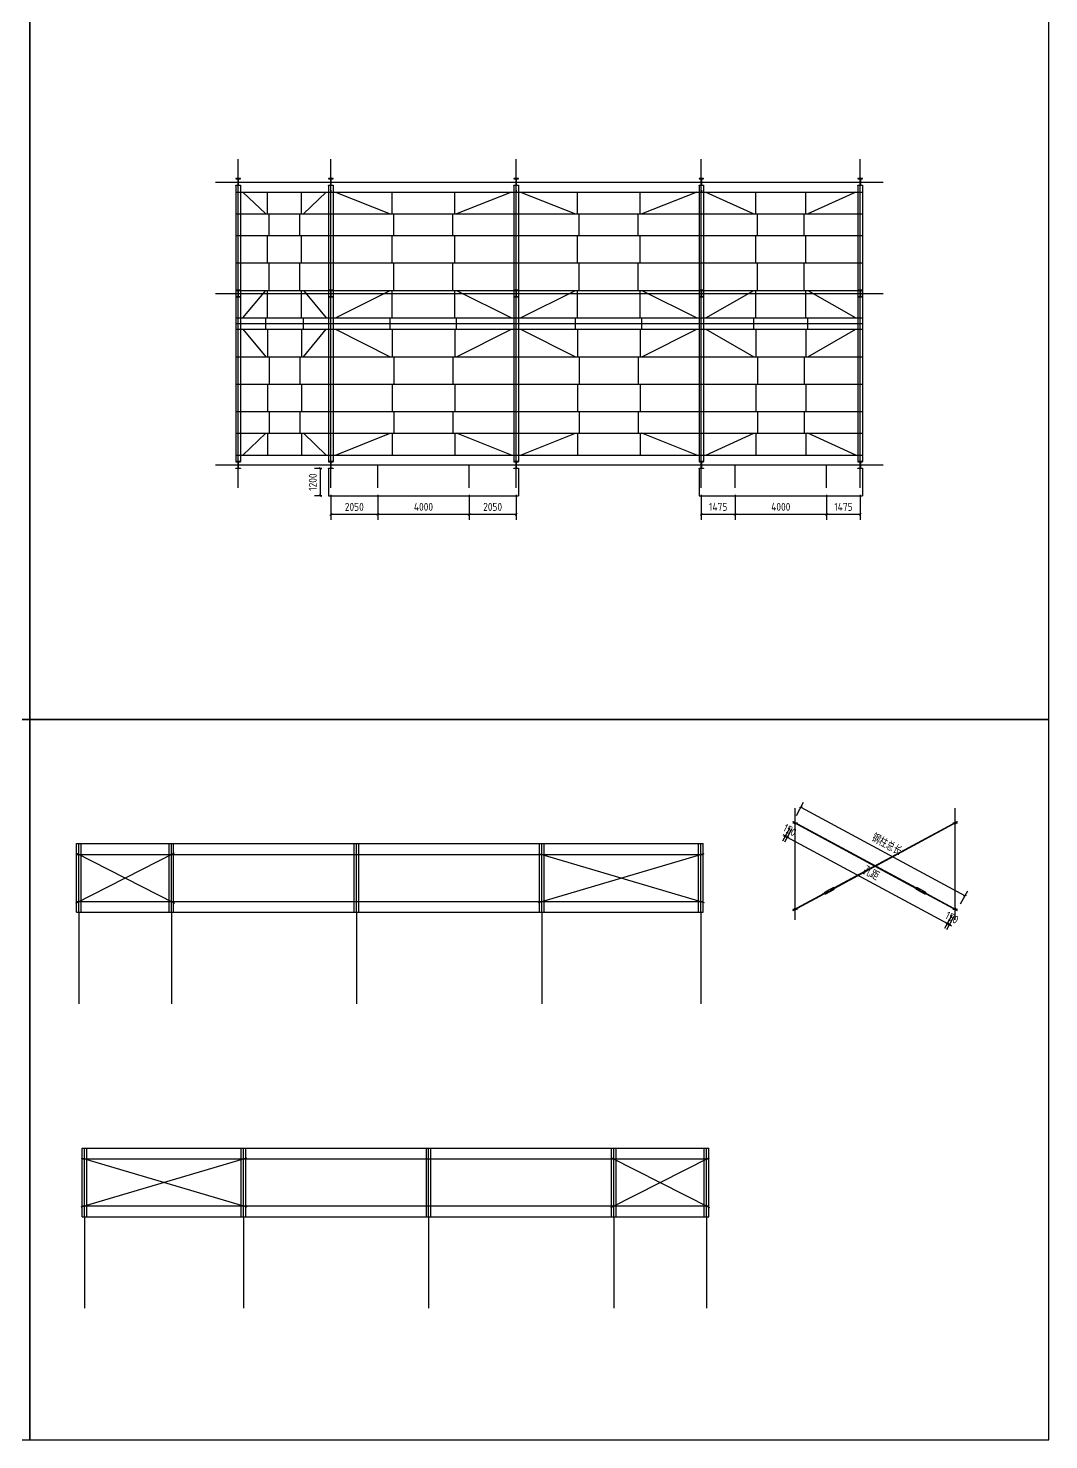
# Model space of a CAD drawing. Extents: x 533809 to 747315, y -17138 to 180511.
# Drawn here: x 640314 to 684939, y -17138 to 44583 of the extents above; entities that cross this region are included whole.
import ezdxf

# ---------------------------------------------------------------- set-up
doc = ezdxf.new("R2010")
doc.units = 0
doc.header["$LTSCALE"] = 1000
doc.header["$MEASUREMENT"] = 0
doc.layers.add('AXIS', color=3, linetype='Continuous')
doc.layers.add('DOTE', color=1, linetype='Continuous')
doc.styles.get("Standard").update_dxf_attribs({"font": 'gbenor.shx', "bigfont": 'gbcbig.shx'})
doc.dimstyles.get("Standard").update_dxf_attribs({"dimscale": 100, "dimtxt": 3.5, "dimasz": 1, "dimexe": 2.5, "dimexo": 3, "dimgap": 1.5, "dimtad": 1, "dimdec": 0, "dimzin": 0, "dimdsep": 46, "dimtxsty": 'Standard', "dimblk": 'ARCHTICK', "dimcen": 0.09, "dimadec": 0, "dimazin": 0, "dimtfac": 1, "dimtdec": 0, "dimtix": 1, "dimtmove": 2, "dimatfit": 3, "dimfxl": 1, "dimtolj": 1, "dimtzin": 0, "dimarcsym": 0})

# ---------------------------------------------------------------- blocks, each defined once
blk = doc.blocks.new('_ArchTick')
at = {"color": 0, "linetype": 'ByBlock', "const_width": 0.4}
blk.add_lwpolyline([(-0.5, -0.5), (0.5, 0.5)], dxfattribs=at)
blk = doc.blocks.new('*D1363')
at = {"color": 0, "lineweight": -2}
for p, q in [((653546, 24186), (653546, 23080)), ((655596, 24186), (655596, 23080)), ((653546, 23330), (655596, 23330))]:
    blk.add_line(p, q, dxfattribs=at)
at = {"layer": 'Defpoints', "color": 0}
for p in [(653546, 24486), (655596, 24486), (655596, 23330)]:
    blk.add_point(p, dxfattribs=at)
at = {"color": 0, "lineweight": -2, "xscale": 100, "yscale": 100, "zscale": 100, "rotation": 180}
blk.add_blockref('_ArchTick', (653546, 23330), dxfattribs=at)
at = {"color": 0, "lineweight": -2, "xscale": 100, "yscale": 100, "zscale": 100}
blk.add_blockref('_ArchTick', (655596, 23330), dxfattribs=at)
at = {"color": 0, "insert": (654571, 23655), "char_height": 350, "attachment_point": 5}
blk.add_mtext('\\A1;2050', dxfattribs=at)
blk = doc.blocks.new('*D1364')
at = {"color": 0, "lineweight": -2}
for p, q in [((655596, 24186), (655596, 23080)), ((659596, 24186), (659596, 23080)), ((655596, 23330), (659596, 23330))]:
    blk.add_line(p, q, dxfattribs=at)
at = {"layer": 'Defpoints', "color": 0}
for p in [(655596, 24486), (659596, 24486), (659596, 23330)]:
    blk.add_point(p, dxfattribs=at)
at = {"color": 0, "lineweight": -2, "xscale": 100, "yscale": 100, "zscale": 100, "rotation": 180}
blk.add_blockref('_ArchTick', (655596, 23330), dxfattribs=at)
at = {"color": 0, "lineweight": -2, "xscale": 100, "yscale": 100, "zscale": 100}
blk.add_blockref('_ArchTick', (659596, 23330), dxfattribs=at)
at = {"color": 0, "insert": (657596, 23655), "char_height": 350, "attachment_point": 5}
blk.add_mtext('\\A1;4000', dxfattribs=at)
blk = doc.blocks.new('*D1365')
at = {"color": 0, "lineweight": -2}
for p, q in [((659596, 24186), (659596, 23080)), ((661646, 24186), (661646, 23080)), ((659596, 23330), (661646, 23330))]:
    blk.add_line(p, q, dxfattribs=at)
at = {"layer": 'Defpoints', "color": 0}
for p in [(659596, 24486), (661646, 24486), (661646, 23330)]:
    blk.add_point(p, dxfattribs=at)
at = {"color": 0, "lineweight": -2, "xscale": 100, "yscale": 100, "zscale": 100, "rotation": 180}
blk.add_blockref('_ArchTick', (659596, 23330), dxfattribs=at)
at = {"color": 0, "lineweight": -2, "xscale": 100, "yscale": 100, "zscale": 100}
blk.add_blockref('_ArchTick', (661646, 23330), dxfattribs=at)
at = {"color": 0, "insert": (660621, 23655), "char_height": 350, "attachment_point": 5}
blk.add_mtext('\\A1;2050', dxfattribs=at)
blk = doc.blocks.new('*D1366')
at = {"color": 0, "lineweight": -2}
for p, q in [((669746, 24186), (669746, 23080)), ((671221, 24186), (671221, 23080)), ((669746, 23330), (671221, 23330))]:
    blk.add_line(p, q, dxfattribs=at)
at = {"layer": 'Defpoints', "color": 0}
for p in [(669746, 24486), (671221, 24486), (671221, 23330)]:
    blk.add_point(p, dxfattribs=at)
at = {"color": 0, "lineweight": -2, "xscale": 100, "yscale": 100, "zscale": 100, "rotation": 180}
blk.add_blockref('_ArchTick', (669746, 23330), dxfattribs=at)
at = {"color": 0, "lineweight": -2, "xscale": 100, "yscale": 100, "zscale": 100}
blk.add_blockref('_ArchTick', (671221, 23330), dxfattribs=at)
at = {"color": 0, "insert": (670484, 23655), "char_height": 350, "attachment_point": 5}
blk.add_mtext('\\A1;1475', dxfattribs=at)
blk = doc.blocks.new('*D1369')
at = {"color": 0, "lineweight": -2}
for p, q in [((653146, 25336), (652832, 25336)), ((653082, 25336), (653082, 24136)), ((653146, 24136), (652832, 24136))]:
    blk.add_line(p, q, dxfattribs=at)
at = {"layer": 'Defpoints', "color": 0}
for p in [(653446, 25336), (653082, 24136), (653446, 24136)]:
    blk.add_point(p, dxfattribs=at)
at = {"color": 0, "lineweight": -2, "xscale": 100, "yscale": 100, "zscale": 100}
for p, rotation in [((653082, 25336), 90), ((653082, 24136), 270)]:
    blk.add_blockref('_ArchTick', p, dxfattribs=dict(at, rotation=rotation))
at = {"color": 0, "insert": (652757, 24736), "char_height": 350, "attachment_point": 5, "rotation": 90}
blk.add_mtext('\\A1;1200', dxfattribs=at)
blk = doc.blocks.new('*D1374')
at = {"color": 0, "lineweight": -2}
for p, q in [((673907, 10165), (674220, 10746)), ((674101, 10526), (681277, 6651)), ((681082, 6290), (681396, 6871))]:
    blk.add_line(p, q, dxfattribs=at)
at = {"layer": 'Defpoints', "color": 0}
for p in [(673764, 9901), (681277, 6651), (680940, 6026)]:
    blk.add_point(p, dxfattribs=at)
at = {"color": 0, "lineweight": -2, "xscale": 100, "yscale": 100, "zscale": 100}
for p, rotation in [((674101, 10526), 151.6309537066674), ((681277, 6651), 331.6309537066674)]:
    blk.add_blockref('_ArchTick', p, dxfattribs=dict(at, rotation=rotation))
at = {"color": 0, "insert": (677848, 8883), "char_height": 350, "attachment_point": 5, "rotation": 331.63095}
blk.add_mtext('\\A1;钢柱总长', dxfattribs=at)
blk = doc.blocks.new('*D1375')
at = {"color": 0, "lineweight": -2}
for p, q in [((673703, 9578), (673386, 8991)), ((673505, 9211), (680505, 5431)), ((680703, 5798), (680386, 5211))]:
    blk.add_line(p, q, dxfattribs=at)
at = {"layer": 'Defpoints', "color": 0}
for p in [(673846, 9842), (680846, 6062), (680505, 5431)]:
    blk.add_point(p, dxfattribs=at)
at = {"color": 0, "lineweight": -2, "xscale": 100, "yscale": 100, "zscale": 100}
for p, rotation in [((673505, 9211), 151.6309537067208), ((680505, 5431), 331.6309537067208)]:
    blk.add_blockref('_ArchTick', p, dxfattribs=dict(at, rotation=rotation))
at = {"color": 0, "insert": (677165, 7617), "char_height": 350, "attachment_point": 5, "rotation": 331.63095}
blk.add_mtext('\\A1;孔距', dxfattribs=at)
blk = doc.blocks.new('*D1376')
at = {"color": 0, "lineweight": -2}
for p, q in [((673615, 9626), (673299, 9039)), ((673418, 9259), (673330, 9307)), ((673703, 9578), (673387, 8992)), ((673506, 9212), (673418, 9259)), ((673506, 9212), (673594, 9164))]:
    blk.add_line(p, q, dxfattribs=at)
at = {"layer": 'Defpoints', "color": 0}
for p in [(673758, 9890), (673418, 9259), (673846, 9842)]:
    blk.add_point(p, dxfattribs=at)
at = {"color": 0, "lineweight": -2, "xscale": 100, "yscale": 100, "zscale": 100}
for p, rotation in [((673418, 9259), 331.6309537067431), ((673506, 9212), 151.6309537067431)]:
    blk.add_blockref('_ArchTick', p, dxfattribs=dict(at, rotation=rotation))
at = {"color": 0, "insert": (673616, 9522), "char_height": 350, "attachment_point": 5, "rotation": 331.63095}
blk.add_mtext('\\A1;150', dxfattribs=at)
blk = doc.blocks.new('*D1377')
at = {"color": 0, "lineweight": -2}
for p, q in [((680698, 5787), (680386, 5211)), ((680786, 5740), (680474, 5163)), ((680505, 5431), (680417, 5478)), ((680505, 5431), (680593, 5383)), ((680593, 5383), (680681, 5336))]:
    blk.add_line(p, q, dxfattribs=at)
at = {"layer": 'Defpoints', "color": 0}
for p in [(680840, 6051), (680928, 6004), (680593, 5383)]:
    blk.add_point(p, dxfattribs=at)
at = {"color": 0, "lineweight": -2, "xscale": 100, "yscale": 100, "zscale": 100}
for p, rotation in [((680505, 5431), 331.6309537066449), ((680593, 5383), 151.6309537066449)]:
    blk.add_blockref('_ArchTick', p, dxfattribs=dict(at, rotation=rotation))
at = {"color": 0, "insert": (680703, 5693), "char_height": 350, "attachment_point": 5, "rotation": 331.63095}
blk.add_mtext('\\A1;150', dxfattribs=at)
blk = doc.blocks.new('*D2971')
at = {"color": 0, "lineweight": -2}
for p, q in [((671221, 24186), (671221, 23080)), ((675221, 24186), (675221, 23080)), ((671221, 23330), (675221, 23330))]:
    blk.add_line(p, q, dxfattribs=at)
at = {"layer": 'Defpoints', "color": 0}
for p in [(671221, 24486), (675221, 24486), (675221, 23330)]:
    blk.add_point(p, dxfattribs=at)
at = {"color": 0, "lineweight": -2, "xscale": 100, "yscale": 100, "zscale": 100, "rotation": 180}
blk.add_blockref('_ArchTick', (671221, 23330), dxfattribs=at)
at = {"color": 0, "lineweight": -2, "xscale": 100, "yscale": 100, "zscale": 100}
blk.add_blockref('_ArchTick', (675221, 23330), dxfattribs=at)
at = {"color": 0, "insert": (673221, 23655), "char_height": 350, "attachment_point": 5}
blk.add_mtext('\\A1;4000', dxfattribs=at)
blk = doc.blocks.new('*D2972')
at = {"color": 0, "lineweight": -2}
for p, q in [((675221, 24186), (675221, 23080)), ((676696, 24186), (676696, 23080)), ((675221, 23330), (676696, 23330))]:
    blk.add_line(p, q, dxfattribs=at)
at = {"layer": 'Defpoints', "color": 0}
for p in [(675221, 24486), (676696, 24486), (676696, 23330)]:
    blk.add_point(p, dxfattribs=at)
at = {"color": 0, "lineweight": -2, "xscale": 100, "yscale": 100, "zscale": 100, "rotation": 180}
blk.add_blockref('_ArchTick', (675221, 23330), dxfattribs=at)
at = {"color": 0, "lineweight": -2, "xscale": 100, "yscale": 100, "zscale": 100}
blk.add_blockref('_ArchTick', (676696, 23330), dxfattribs=at)
at = {"color": 0, "insert": (675959, 23655), "char_height": 350, "attachment_point": 5}
blk.add_mtext('\\A1;1475', dxfattribs=at)

msp = doc.modelspace()

# ---------------------------------------------------------------- hatches: boundary and pattern name
h = msp.add_hatch()
h.set_pattern_fill('ACAD_ISO04W100', color=256, scale=5, style=0)
h.set_pattern_definition([(0, (-100757.0396, -78171.8873), (0, 3.75), [18, -2.25, 0.375, -2.25])])
h.paths.add_polyline_path([(680846, 6076.4), (680808, 6096.9), (680802, 6085.9), (680846, 6062.1)])
h.paths.add_polyline_path([(680802, 6085.9), (680796.1, 6074.9), (680819.7, 6062.1), (680846, 6062.1)])
h.paths.add_polyline_path([(680846, 6062.1), (680819.7, 6062.1), (680840.1, 6051.1)])
h.paths.add_polyline_path([(680881.2, 6043.1, -0.0796236), (680873.5, 6033.1), (680928.1, 6003.6), (680934, 6014.6)])
h.paths.add_polyline_path([(680885.4, 6055.1, -0.0796236), (680881.2, 6043.1), (680934, 6014.6), (680939.9, 6025.6)])
h.paths.add_polyline_path([(680846, 6062.1), (680840.1, 6051.1), (680846, 6047.9)])
h.paths.add_polyline_path([(680934, 9889.7), (680928.1, 9900.7), (680873.5, 9871.2, -0.0796236), (680881.2, 9861.2)])
h.paths.add_polyline_path([(680939.9, 9878.7), (680934, 9889.7), (680881.2, 9861.2, -0.0796236), (680885.4, 9849.2)])
h.paths.add_polyline_path([(680846, 9842.1), (680819.7, 9842.1), (680796.1, 9829.4), (680802, 9818.4)])
h.paths.add_polyline_path([(680846, 9842.1), (680802, 9818.4), (680808, 9807.4), (680846, 9827.9)])
h.paths.add_polyline_path([(680840.1, 9853.1), (680819.7, 9842.1), (680846, 9842.1)])
h.paths.add_polyline_path([(680846, 9856.4), (680840.1, 9853.1), (680846, 9842.1)])
h.paths.add_polyline_path([(673764, 9900.7), (673758, 9889.7), (673810.8, 9861.2, -0.0796236), (673818.5, 9871.2)])
h.paths.add_polyline_path([(673758, 9889.7), (673752.1, 9878.7), (673806.6, 9849.2, -0.0796236), (673810.8, 9861.2)])
h.paths.add_polyline_path([(673872.3, 9842.1), (673846, 9842.1), (673890, 9818.4), (673895.9, 9829.4)])
h.paths.add_polyline_path([(673846, 9842.1), (673846, 9827.9), (673884.1, 9807.4), (673890, 9818.4)])
h.paths.add_polyline_path([(673851.9, 9853.1), (673846, 9842.1), (673872.3, 9842.1)])
h.paths.add_polyline_path([(673851.9, 9853.1), (673846, 9856.4), (673846, 9842.1)])
h.paths.add_polyline_path([(673890, 6085.9), (673884.1, 6096.9), (673846, 6076.4), (673846, 6062.1)])
h.paths.add_polyline_path([(673895.9, 6074.9), (673890, 6085.9), (673846, 6062.1), (673872.3, 6062.1)])
h.paths.add_polyline_path([(673872.3, 6062.1), (673846, 6062.1), (673851.9, 6051.1)])
h.paths.add_polyline_path([(673846, 6062.1), (673846, 6047.9), (673851.9, 6051.1)])
h.paths.add_polyline_path([(673806.6, 6055.1), (673752.1, 6025.6), (673758, 6014.6), (673810.8, 6043.1, -0.0796236)])
h.paths.add_polyline_path([(673810.8, 6043.1), (673758, 6014.6), (673764, 6003.6), (673818.5, 6033.1, -0.0796236)])
h = msp.add_hatch()
h.set_pattern_fill('ANSI31', color=256, scale=5, style=0)
h.set_pattern_definition([(45, (-100757.04, -78171.887), (-5.612660076, 5.612660076), [])])
h.paths.add_polyline_path([(675502.1, 6993.4, -0.3027756), (675538, 6990), (675547.4, 6995.1, 0.3292444), (675497.4, 7002.2), (675252.1, 6869.8), (675273.2, 6869.8)])
h.paths.add_polyline_path([(675273.2, 6869.8), (675252.1, 6869.8), (675145.4, 6812.1, 0.3292431), (675123.9, 6766.4), (675133.3, 6771.5, -0.3027756), (675150.2, 6803.3)])
h.paths.add_polyline_path([(675431, 6869.8), (675410, 6869.8), (675181.1, 6746.1, -0.3027756), (675145.2, 6749.5), (675135.8, 6744.4, 0.3292444), (675185.8, 6737.3)])
h.paths.add_polyline_path([(675133.3, 6771.5), (675123.9, 6766.4, 0.0747719), (675128.2, 6754.5), (675137, 6759.3, -0.0990195)])
h.paths.add_polyline_path([(675137, 6759.3), (675128.2, 6754.5, 0.0747719), (675135.8, 6744.4), (675145.2, 6749.5, -0.0990195)])
h.paths.add_polyline_path([(675297.6, 6846), (675291.7, 6857), (675133.3, 6771.5, 0.0990195), (675137, 6759.3)])
h.paths.add_polyline_path([(675303.5, 6835), (675297.6, 6846), (675137, 6759.3, 0.0990195), (675145.2, 6749.5)], flags=17)
h.paths.add_polyline_path([(675128.2, 6754.5, -0.0747719), (675123.9, 6766.4), (675027.7, 6714.5), (675033.6, 6703.5)])
h.paths.add_polyline_path([(675135.8, 6744.4, -0.0747719), (675128.2, 6754.5), (675033.6, 6703.5), (675039.6, 6692.5)])
h.paths.add_polyline_path([(675546.2, 6980.2, 0.0990195), (675538, 6990), (675379.6, 6904.5), (675385.6, 6893.5)], flags=17)
h.paths.add_polyline_path([(675549.9, 6968, 0.0990195), (675546.2, 6980.2), (675385.6, 6893.5), (675391.5, 6882.5)])
h.paths.add_polyline_path([(675649.6, 7036.1), (675643.6, 7047.1), (675547.4, 6995.1, -0.0747719), (675555, 6985)])
h.paths.add_polyline_path([(675655.5, 7025.1), (675649.6, 7036.1), (675555, 6985, -0.0747719), (675559.3, 6973.1)])
h.paths.add_polyline_path([(675547.4, 6995.1), (675538, 6990, -0.0990195), (675546.2, 6980.2), (675555, 6985, 0.0747719)])
h.paths.add_polyline_path([(675555, 6985), (675546.2, 6980.2, -0.0990195), (675549.9, 6968), (675559.3, 6973.1, 0.0747719)])
h = msp.add_hatch()
h.set_pattern_fill('ANSI31', color=256, scale=5, style=0)
h.set_pattern_definition([(135, (1455449.056, -78171.887), (5.612660076, 5.612660076), [])])
h.paths.add_polyline_path([(679189.9, 6993.4, 0.3027756), (679154, 6990), (679144.6, 6995.1, -0.3292444), (679194.6, 7002.2), (679439.9, 6869.8), (679418.8, 6869.8)])
h.paths.add_polyline_path([(679418.8, 6869.8), (679439.9, 6869.8), (679546.6, 6812.1, -0.3292431), (679568.1, 6766.4), (679558.7, 6771.5, 0.3027756), (679541.8, 6803.3)])
h.paths.add_polyline_path([(679261, 6869.8), (679282, 6869.8), (679511, 6746.1, 0.3027756), (679546.9, 6749.5), (679556.2, 6744.4, -0.3292444), (679506.2, 6737.3)])
h.paths.add_polyline_path([(679558.7, 6771.5), (679568.1, 6766.4, -0.0747719), (679563.8, 6754.5), (679555, 6759.3, 0.0990195)])
h.paths.add_polyline_path([(679555, 6759.3), (679563.8, 6754.5, -0.0747719), (679556.2, 6744.4), (679546.9, 6749.5, 0.0990195)])
h.paths.add_polyline_path([(679394.4, 6846), (679400.4, 6857), (679558.7, 6771.5, -0.0990195), (679555, 6759.3)])
h.paths.add_polyline_path([(679388.5, 6835), (679394.4, 6846), (679555, 6759.3, -0.0990195), (679546.9, 6749.5)], flags=17)
h.paths.add_polyline_path([(679563.8, 6754.5, 0.0747719), (679568.1, 6766.4), (679664.3, 6714.5), (679658.4, 6703.5)])
h.paths.add_polyline_path([(679556.2, 6744.4, 0.0747719), (679563.8, 6754.5), (679658.4, 6703.5), (679652.5, 6692.5)])
h.paths.add_polyline_path([(679145.8, 6980.2, -0.0990195), (679154, 6990), (679312.4, 6904.5), (679306.4, 6893.5)], flags=17)
h.paths.add_polyline_path([(679142.1, 6968, -0.0990195), (679145.8, 6980.2), (679306.4, 6893.5), (679300.5, 6882.5)])
h.paths.add_polyline_path([(679042.5, 7036.1), (679048.4, 7047.1), (679144.6, 6995.1, 0.0747719), (679137, 6985)])
h.paths.add_polyline_path([(679036.5, 7025.1), (679042.5, 7036.1), (679137, 6985, 0.0747719), (679132.8, 6973.1)])
h.paths.add_polyline_path([(679144.6, 6995.1), (679154, 6990, 0.0990195), (679145.8, 6980.2), (679137, 6985, -0.0747719)])
h.paths.add_polyline_path([(679137, 6985), (679145.8, 6980.2, 0.0990195), (679142.1, 6968), (679132.8, 6973.1, -0.0747719)])

# ---------------------------------------------------------------- linework, layer by layer
for p, q in [((649496.4, 38005.6), (649396.4, 38005.6)), ((649396.4, 38005.6), (649396.4, 37997.6)), ((649396.4, 37997.6), (649596.4, 37997.6)), ((649396.4, 37705.6), (649396.4, 37713.6)), ((649396.4, 37713.6), (649596.4, 37713.6)), ((649596.4, 37705.6), (649396.4, 37705.6)), ((649493.4, 37997.6), (649493.4, 37713.6)), ((649596.4, 38005.6), (649496.4, 38005.6)), ((649499.4, 37997.6), (649499.4, 37713.6)), ((649596.4, 37997.6), (649596.4, 38005.6)), ((649596.4, 37713.6), (649596.4, 37705.6)), ((653546.4, 38005.6), (653446.4, 38005.6)), ((653446.4, 38005.6), (653446.4, 37997.6)), ((653446.4, 37997.6), (653646.4, 37997.6)), ((653446.4, 37705.6), (653446.4, 37713.6)), ((653446.4, 37713.6), (653646.4, 37713.6)), ((653646.4, 37705.6), (653446.4, 37705.6)), ((653543.4, 37997.6), (653543.4, 37713.6)), ((653646.4, 38005.6), (653546.4, 38005.6)), ((653549.4, 37997.6), (653549.4, 37713.6)), ((653646.4, 37997.6), (653646.4, 38005.6)), ((653646.4, 37713.6), (653646.4, 37705.6)), ((661646.4, 38005.6), (661546.4, 38005.6)), ((661546.4, 38005.6), (661546.4, 37997.6)), ((661546.4, 37997.6), (661746.4, 37997.6)), ((661546.4, 37705.6), (661546.4, 37713.6)), ((661546.4, 37713.6), (661746.4, 37713.6)), ((661746.4, 37705.6), (661546.4, 37705.6)), ((661643.4, 37997.6), (661643.4, 37713.6)), ((661746.4, 38005.6), (661646.4, 38005.6)), ((661649.4, 37997.6), (661649.4, 37713.6)), ((661746.4, 37997.6), (661746.4, 38005.6)), ((661746.4, 37713.6), (661746.4, 37705.6)), ((669746.4, 38005.6), (669646.4, 38005.6)), ((669646.4, 38005.6), (669646.4, 37997.6)), ((669646.4, 37997.6), (669846.4, 37997.6)), ((669646.4, 37705.6), (669646.4, 37713.6)), ((669646.4, 37713.6), (669846.4, 37713.6)), ((669846.4, 37705.6), (669646.4, 37705.6)), ((669743.4, 37997.6), (669743.4, 37713.6)), ((669846.4, 38005.6), (669746.4, 38005.6)), ((669749.4, 37997.6), (669749.4, 37713.6)), ((669846.4, 37997.6), (669846.4, 38005.6)), ((669846.4, 37713.6), (669846.4, 37705.6)), ((676696.4, 38005.6), (676596.4, 38005.6)), ((676596.4, 38005.6), (676596.4, 37997.6)), ((676596.4, 37997.6), (676796.4, 37997.6)), ((676596.4, 37705.6), (676596.4, 37713.6)), ((676596.4, 37713.6), (676796.4, 37713.6)), ((676796.4, 37705.6), (676596.4, 37705.6)), ((676693.4, 37997.6), (676693.4, 37713.6)), ((676796.4, 38005.6), (676696.4, 38005.6)), ((676699.4, 37997.6), (676699.4, 37713.6)), ((676796.4, 37997.6), (676796.4, 38005.6)), ((676796.4, 37713.6), (676796.4, 37705.6)), ((649496.4, 33135.6), (649396.4, 33135.6)), ((649396.4, 33135.6), (649396.4, 33127.6)), ((649396.4, 33127.6), (649596.4, 33127.6)), ((649396.4, 32835.6), (649396.4, 32843.6)), ((649396.4, 32843.6), (649596.4, 32843.6)), ((649596.4, 32835.6), (649396.4, 32835.6)), ((649493.4, 33127.6), (649493.4, 32843.6)), ((649596.4, 33135.6), (649496.4, 33135.6)), ((649499.4, 33127.6), (649499.4, 32843.6)), ((649596.4, 33127.6), (649596.4, 33135.6)), ((649596.4, 32843.6), (649596.4, 32835.6)), ((653546.4, 33135.6), (653446.4, 33135.6)), ((653446.4, 33135.6), (653446.4, 33127.6)), ((653446.4, 33127.6), (653646.4, 33127.6)), ((653446.4, 32835.6), (653446.4, 32843.6)), ((653446.4, 32843.6), (653646.4, 32843.6)), ((653646.4, 32835.6), (653446.4, 32835.6)), ((653543.4, 33127.6), (653543.4, 32843.6)), ((653646.4, 33135.6), (653546.4, 33135.6)), ((653549.4, 33127.6), (653549.4, 32843.6)), ((653646.4, 33127.6), (653646.4, 33135.6)), ((653646.4, 32843.6), (653646.4, 32835.6)), ((661646.4, 33135.6), (661546.4, 33135.6)), ((661546.4, 33135.6), (661546.4, 33127.6)), ((661546.4, 33127.6), (661746.4, 33127.6)), ((661546.4, 32835.6), (661546.4, 32843.6)), ((661546.4, 32843.6), (661746.4, 32843.6)), ((661746.4, 32835.6), (661546.4, 32835.6)), ((661643.4, 33127.6), (661643.4, 32843.6)), ((661746.4, 33135.6), (661646.4, 33135.6)), ((661649.4, 33127.6), (661649.4, 32843.6)), ((661746.4, 33127.6), (661746.4, 33135.6)), ((661746.4, 32843.6), (661746.4, 32835.6)), ((669746.4, 33135.6), (669646.4, 33135.6)), ((669646.4, 33135.6), (669646.4, 33127.6)), ((669646.4, 33127.6), (669846.4, 33127.6)), ((669646.4, 32835.6), (669646.4, 32843.6)), ((669646.4, 32843.6), (669846.4, 32843.6)), ((669846.4, 32835.6), (669646.4, 32835.6)), ((669743.4, 33127.6), (669743.4, 32843.6)), ((669846.4, 33135.6), (669746.4, 33135.6)), ((669749.4, 33127.6), (669749.4, 32843.6)), ((669846.4, 33127.6), (669846.4, 33135.6)), ((669846.4, 32843.6), (669846.4, 32835.6)), ((676696.4, 33135.6), (676596.4, 33135.6)), ((676596.4, 33135.6), (676596.4, 33127.6)), ((676596.4, 33127.6), (676796.4, 33127.6)), ((676596.4, 32835.6), (676596.4, 32843.6)), ((676596.4, 32843.6), (676796.4, 32843.6)), ((676796.4, 32835.6), (676596.4, 32835.6)), ((676693.4, 33127.6), (676693.4, 32843.6)), ((676796.4, 33135.6), (676696.4, 33135.6)), ((676699.4, 33127.6), (676699.4, 32843.6)), ((676796.4, 33127.6), (676796.4, 33135.6)), ((676796.4, 32843.6), (676796.4, 32835.6)), ((649496.4, 25635.6), (649396.4, 25635.6)), ((649396.4, 25635.6), (649396.4, 25627.6)), ((649396.4, 25627.6), (649596.4, 25627.6)), ((649396.4, 25335.6), (649396.4, 25343.6)), ((649396.4, 25343.6), (649596.4, 25343.6)), ((649596.4, 25335.6), (649396.4, 25335.6)), ((649493.4, 25627.6), (649493.4, 25343.6)), ((649596.4, 25635.6), (649496.4, 25635.6)), ((649499.4, 25627.6), (649499.4, 25343.6)), ((649596.4, 25627.6), (649596.4, 25635.6)), ((649596.4, 25343.6), (649596.4, 25335.6)), ((653546.4, 25635.6), (653446.4, 25635.6)), ((653446.4, 25635.6), (653446.4, 25627.6)), ((653446.4, 25627.6), (653646.4, 25627.6)), ((653446.4, 25335.6), (653446.4, 25343.6)), ((653446.4, 25343.6), (653646.4, 25343.6)), ((653646.4, 25335.6), (653446.4, 25335.6)), ((653446.4, 25335.6), (653446.4, 24135.6)), ((653543.4, 25627.6), (653543.4, 25343.6)), ((653646.4, 25635.6), (653546.4, 25635.6)), ((653549.4, 25627.6), (653549.4, 25343.6)), ((653646.4, 25627.6), (653646.4, 25635.6)), ((653646.4, 25343.6), (653646.4, 25335.6)), ((661646.4, 25635.6), (661546.4, 25635.6)), ((661546.4, 25635.6), (661546.4, 25627.6)), ((661546.4, 25627.6), (661746.4, 25627.6)), ((661546.4, 25335.6), (661546.4, 25343.6)), ((661546.4, 25343.6), (661746.4, 25343.6)), ((661746.4, 25335.6), (661546.4, 25335.6)), ((661643.4, 25627.6), (661643.4, 25343.6)), ((661746.4, 25635.6), (661646.4, 25635.6)), ((661649.4, 25627.6), (661649.4, 25343.6)), ((661746.4, 25627.6), (661746.4, 25635.6)), ((661746.4, 25343.6), (661746.4, 25335.6)), ((661746.4, 25335.6), (661746.4, 24135.6)), ((669746.4, 25635.6), (669646.4, 25635.6)), ((669646.4, 25635.6), (669646.4, 25627.6)), ((669646.4, 25627.6), (669846.4, 25627.6)), ((669646.4, 25335.6), (669646.4, 25343.6)), ((669646.4, 25343.6), (669846.4, 25343.6)), ((669646.4, 25339.6), (669646.4, 24139.6)), ((669846.4, 25335.6), (669646.4, 25335.6)), ((669743.4, 25627.6), (669743.4, 25343.6)), ((669846.4, 25635.6), (669746.4, 25635.6)), ((669749.4, 25627.6), (669749.4, 25343.6)), ((669846.4, 25627.6), (669846.4, 25635.6)), ((669846.4, 25343.6), (669846.4, 25335.6)), ((676696.4, 25635.6), (676596.4, 25635.6)), ((676596.4, 25635.6), (676596.4, 25627.6)), ((676596.4, 25627.6), (676796.4, 25627.6)), ((676596.4, 25335.6), (676596.4, 25343.6)), ((676596.4, 25343.6), (676796.4, 25343.6)), ((676796.4, 25335.6), (676596.4, 25335.6)), ((676693.4, 25627.6), (676693.4, 25343.6)), ((676796.4, 25635.6), (676696.4, 25635.6)), ((676699.4, 25627.6), (676699.4, 25343.6)), ((676796.4, 25627.6), (676796.4, 25635.6)), ((676796.4, 25343.6), (676796.4, 25335.6)), ((676796.4, 25335.6), (676796.4, 24139.6)), ((653446.4, 24135.6), (661746.4, 24135.6)), ((669646.4, 24139.6), (676796.4, 24139.6)), ((673752.1, 9878.7), (673764, 9900.7)), ((673752.1, 9878.7), (679300.5, 6882.5)), ((673764, 9900.7), (679312.4, 6904.5)), ((673846, 9892.1), (673836, 9892.1)), ((673836, 9892.1), (673836, 9792.1)), ((673846, 9842.1), (673846, 9892.1)), ((675379.6, 6904.5), (680928.1, 9900.7)), ((675391.5, 6882.5), (680939.9, 9878.7)), ((680846, 9842.1), (680846, 9892.1)), ((680846, 9892.1), (680856, 9892.1)), ((680856, 9892.1), (680856, 9792.1)), ((680928.1, 9900.7), (680939.9, 9878.7)), ((673836, 9792.1), (673846, 9792.1)), ((673840.1, 9831.1), (673851.9, 9853.1)), ((673846, 9792.1), (673846, 9842.1)), ((673884.1, 9807.4), (673895.9, 9829.4)), ((680796.1, 9829.4), (680808, 9807.4)), ((680840.1, 9853.1), (680851.9, 9831.1)), ((680846, 9792.1), (680846, 9842.1)), ((680856, 9792.1), (680846, 9792.1)), ((642388.2, 8526.2), (646705.7, 6332.3)), ((642388.2, 6332.3), (646705.7, 8526.2)), ((642421.9, 8458.3), (669821.9, 8458.3)), ((662627.7, 8499.5), (669866.2, 6359)), ((662627.7, 6359), (669866.2, 8499.5)), ((673752.1, 6025.6), (675291.7, 6857)), ((673764, 6003.6), (675303.5, 6835)), ((675145.4, 6812.1), (675497.4, 7002.2)), ((675150.2, 6803.3), (675502.1, 6993.4)), ((675181.1, 6746.1), (675533, 6936.2)), ((675185.8, 6737.3), (675537.8, 6927.4)), ((675291.7, 6857), (675303.5, 6835)), ((675379.6, 6904.5), (675391.5, 6882.5)), ((675643.6, 7047.1), (675655.5, 7025.1)), ((679048.4, 7047.1), (679036.5, 7025.1)), ((679506.2, 6737.3), (679154.2, 6927.4)), ((679511, 6746.1), (679159, 6936.2)), ((679541.8, 6803.3), (679189.9, 6993.4)), ((679546.6, 6812.1), (679194.6, 7002.2)), ((679312.4, 6904.5), (679300.5, 6882.5)), ((679400.4, 6857), (679388.5, 6835)), ((679388.5, 6835), (680928.1, 6003.6)), ((679400.4, 6857), (680939.9, 6025.6)), ((642421.9, 6400.3), (669821.9, 6400.3)), ((675027.7, 6714.5), (675039.6, 6692.5)), ((679664.3, 6714.5), (679652.5, 6692.5)), ((642421.9, 5930.3), (669821.9, 5930.3)), ((673752.1, 6025.6), (673764, 6003.6)), ((673846, 6112.1), (673836, 6112.1)), ((673836, 6112.1), (673836, 6012.1)), ((673836, 6012.1), (673846, 6012.1)), ((673840.1, 6073.1), (673851.9, 6051.1)), ((673846, 6062.1), (673846, 6112.1)), ((673846, 6012.1), (673846, 6062.1)), ((673884.1, 6096.9), (673895.9, 6074.9)), ((680796.1, 6074.9), (680808, 6096.9)), ((680840.1, 6051.1), (680851.9, 6073.1)), ((680846, 6062.1), (680846, 6112.1)), ((680846, 6112.1), (680856, 6112.1)), ((680846, 6012.1), (680846, 6062.1)), ((680856, 6012.1), (680846, 6012.1)), ((680856, 6112.1), (680856, 6012.1)), ((680928.1, 6003.6), (680939.9, 6025.6)), ((642627.7, -4815.5), (649866.2, -6955.9)), ((642627.7, -6955.9), (649866.2, -4815.5)), ((642671.9, -4856.7), (670071.9, -4856.7)), ((665788.2, -4788.7), (670105.7, -6982.6)), ((665788.2, -6982.6), (670105.7, -4788.7)), ((642671.9, -6914.7), (670071.9, -6914.7)), ((642671.9, -7384.7), (670071.9, -7384.7))]:
    msp.add_line(p, q)
at = {"color": 4}
for p, q in [((649396.4, 37705.6), (649396.4, 25635.6)), ((649596.4, 37705.6), (649596.4, 25635.6)), ((653446.4, 37705.6), (653446.4, 25635.6)), ((653646.4, 37705.6), (653646.4, 25635.6)), ((661546.4, 37705.6), (661546.4, 25635.6)), ((661746.4, 37705.6), (661746.4, 25635.6)), ((669646.4, 37705.6), (669646.4, 25635.6)), ((669846.4, 37705.6), (669846.4, 25635.6)), ((676596.4, 37705.6), (676596.4, 25635.6)), ((676796.4, 37705.6), (676796.4, 25635.6))]:
    msp.add_line(p, q, dxfattribs=at)
at = {"color": 6}
for p, q in [((649696.4, 37420.6), (650696.4, 36470.6)), ((652346.4, 36470.6), (653346.4, 37420.6)), ((653541.4, 37495.6), (653541.4, 37420.6)), ((653551.4, 37495.6), (653551.4, 37420.6)), ((653746.4, 37420.6), (656146.4, 36470.6)), ((661446.4, 37420.6), (659046.4, 36470.6)), ((661641.4, 37495.6), (661641.4, 37420.6)), ((661651.4, 37495.6), (661651.4, 37420.6)), ((661846.4, 37420.6), (664246.4, 36470.6)), ((669546.4, 37420.6), (667146.4, 36470.6)), ((669741.4, 37495.6), (669741.4, 37420.6)), ((669751.4, 37495.6), (669751.4, 37420.6)), ((669946.4, 37420.6), (672046.4, 36470.6)), ((676496.4, 37420.6), (674396.4, 36470.6)), ((649696.4, 31920.6), (650696.4, 33120.6)), ((652346.4, 33120.6), (653346.4, 31920.6)), ((653746.4, 31920.6), (656146.4, 33120.6)), ((659046.4, 33120.6), (661446.4, 31920.6)), ((661846.4, 31920.6), (664246.4, 33120.6)), ((667146.4, 33120.6), (669546.4, 31920.6)), ((669946.4, 31920.6), (672046.4, 33120.6)), ((674396.4, 33120.6), (676496.4, 31920.6)), ((649696.4, 31420.6), (650696.4, 30220.6)), ((652346.4, 30220.6), (653346.4, 31420.6)), ((653746.4, 31420.6), (656146.4, 30220.6)), ((659046.4, 30220.6), (661446.4, 31420.6)), ((661846.4, 31420.6), (664246.4, 30220.6)), ((667146.4, 30220.6), (669546.4, 31420.6)), ((669946.4, 31420.6), (672046.4, 30220.6)), ((674396.4, 30220.6), (676496.4, 31420.6)), ((649696.4, 25920.6), (650696.4, 26870.6)), ((652346.4, 26870.6), (653346.4, 25920.6)), ((653746.4, 25920.6), (656146.4, 26870.6)), ((661446.4, 25920.6), (659046.4, 26870.6)), ((661846.4, 25920.6), (664246.4, 26870.6)), ((669546.4, 25920.6), (667146.4, 26870.6)), ((669946.4, 25920.6), (672046.4, 26870.6)), ((676496.4, 25920.6), (674396.4, 26870.6)), ((673746, 9842.1), (673946, 9842.1)), ((680746, 9842.1), (680946, 9842.1)), ((673746, 6062.1), (673946, 6062.1)), ((680746, 6062.1), (680946, 6062.1))]:
    msp.add_line(p, q, dxfattribs=at)
at = {"color": 2}
for p, q in [((642421.9, 8930.3), (669821.9, 8930.3)), ((642671.9, -4384.7), (670071.9, -4384.7))]:
    msp.add_line(p, q, dxfattribs=at)
for points in [[(595839.1, 14362.3), (640389.1, 14362.3), (640389.1, 45862.3), (595839.1, 45862.3)], [(640389.1, 14362.3), (684939.1, 14362.3), (684939.1, 45862.3), (640389.1, 45862.3)], [(595839.1, -17137.7), (640389.1, -17137.7), (640389.1, 14362.3), (595839.1, 14362.3)], [(640389.1, -17137.7), (684939.1, -17137.7), (684939.1, 14362.3), (640389.1, 14362.3)]]:
    msp.add_lwpolyline(points, close=True)
for centre, radius, start, end in [((673846, 9842.1), 40, 90, 270), ((680846, 9842.1), 40, 270, 90), ((675165.6, 6774.7), 42.5, 118.369046, 298.369583), ((675165.6, 6774.7), 32.5, 118.369046, 298.369653), ((675517.6, 6964.8), 42.5, 298.368673, 118.369446), ((675517.6, 6964.8), 32.5, 298.369046, 118.369046), ((679174.4, 6964.8), 42.5, 61.630554, 241.631327), ((679174.4, 6964.8), 32.5, 61.630954, 241.630954), ((679526.4, 6774.7), 42.5, 241.630417, 61.630954), ((679526.4, 6774.7), 32.5, 241.630347, 61.630954), ((673846, 6062.1), 40, 90, 270), ((680846, 6062.1), 40, 270, 90)]:
    msp.add_arc(centre, radius, start, end)
at = {"layer": 'AXIS'}
for p, q in [((642521.9, 5930.3), (642521.9, 1930.3)), ((646571.9, 5930.3), (646571.9, 1930.3)), ((654671.9, 5930.3), (654671.9, 1930.3)), ((662771.9, 5930.3), (662771.9, 1930.3)), ((669721.9, 5930.3), (669721.9, 1930.3)), ((642771.9, -7384.7), (642771.9, -11384.7)), ((649721.9, -7384.7), (649721.9, -11384.7)), ((657821.9, -7384.7), (657821.9, -11384.7)), ((665921.9, -7384.7), (665921.9, -11384.7)), ((669971.9, -7384.7), (669971.9, -11384.7))]:
    msp.add_line(p, q, dxfattribs=at)
at = {"layer": 'DOTE'}
for p, q in [((649496.4, 24485.6), (649496.4, 38855.6)), ((653546.4, 24485.6), (653546.4, 38855.6)), ((661646.4, 24485.6), (661646.4, 38855.6)), ((669746.4, 24485.6), (669746.4, 38855.6)), ((676696.4, 24485.6), (676696.4, 38855.6)), ((648496.4, 37855.6), (677696.4, 37855.6)), ((648496.4, 32985.6), (677696.4, 32985.6)), ((649396.4, 31670.6), (676796.4, 31670.6)), ((648496.4, 25485.6), (677696.4, 25485.6)), ((655596.4, 24485.6), (655596.4, 25485.6)), ((659596.4, 24485.6), (659596.4, 25485.6)), ((671221.4, 24485.6), (671221.4, 25485.6)), ((675221.4, 24485.6), (675221.4, 25485.6)), ((673846, 5592.1), (673846, 10473.5)), ((680846, 5592.1), (680846, 10473.5)), ((642521.9, 5930.3), (642521.9, 8930.3)), ((646571.9, 5930.3), (646571.9, 8930.3)), ((654671.9, 5930.3), (654671.9, 8930.3)), ((662771.9, 5930.3), (662771.9, 8930.3)), ((669721.9, 5930.3), (669721.9, 8930.3)), ((642771.9, -7384.7), (642771.9, -4384.7)), ((649721.9, -7384.7), (649721.9, -4384.7)), ((657821.9, -7384.7), (657821.9, -4384.7)), ((665921.9, -7384.7), (665921.9, -4384.7)), ((669971.9, -7384.7), (669971.9, -4384.7))]:
    msp.add_line(p, q, dxfattribs=at)
at = {"layer": 'DOTE', "color": 2}
for p, q in [((649396.4, 37420.6), (676796.4, 37420.6)), ((649396.4, 36470.6), (676796.4, 36470.6)), ((649396.4, 35520.6), (676796.4, 35520.6)), ((649396.4, 34320.6), (676796.4, 34320.6)), ((649396.4, 33120.6), (676796.4, 33120.6)), ((649396.4, 31920.6), (676796.4, 31920.6)), ((649396.4, 31420.6), (676796.4, 31420.6)), ((649396.4, 30220.6), (676796.4, 30220.6)), ((649396.4, 29020.6), (676796.4, 29020.6)), ((649396.4, 27820.6), (676796.4, 27820.6)), ((649396.4, 26870.6), (676796.4, 26870.6)), ((649396.4, 25920.6), (676796.4, 25920.6))]:
    msp.add_line(p, q, dxfattribs=at)
at = {"layer": 'DOTE', "color": 6}
for p, q in [((650776.4, 36470.6), (650776.4, 37420.6)), ((652266.4, 36470.6), (652266.4, 37420.6)), ((656226.4, 36470.6), (656226.4, 37420.6)), ((658966.4, 36470.6), (658966.4, 37420.6)), ((664326.4, 36470.6), (664326.4, 37420.6)), ((667066.4, 36470.6), (667066.4, 37420.6)), ((672126.4, 36470.6), (672126.4, 37420.6)), ((674316.4, 36470.6), (674316.4, 37420.6)), ((650856.4, 35520.6), (650856.4, 36470.6)), ((652186.4, 35520.6), (652186.4, 36470.6)), ((656306.4, 35520.6), (656306.4, 36470.6)), ((658886.4, 35520.6), (658886.4, 36470.6)), ((664406.4, 35520.6), (664406.4, 36470.6)), ((666986.4, 35520.6), (666986.4, 36470.6)), ((672206.4, 35520.6), (672206.4, 36470.6)), ((674236.4, 35520.6), (674236.4, 36470.6)), ((650776.4, 34320.6), (650776.4, 35520.6)), ((652266.4, 34320.6), (652266.4, 35520.6)), ((656226.4, 34320.6), (656226.4, 35520.6)), ((658966.4, 34320.6), (658966.4, 35520.6)), ((664326.4, 34320.6), (664326.4, 35520.6)), ((667066.4, 34320.6), (667066.4, 35520.6)), ((672126.4, 34320.6), (672126.4, 35520.6)), ((674316.4, 34320.6), (674316.4, 35520.6)), ((650856.4, 33120.6), (650856.4, 34320.6)), ((652186.4, 33120.6), (652186.4, 34320.6)), ((656306.4, 33120.6), (656306.4, 34320.6)), ((658886.4, 33120.6), (658886.4, 34320.6)), ((664406.4, 33120.6), (664406.4, 34320.6)), ((666986.4, 33120.6), (666986.4, 34320.6)), ((672206.4, 33120.6), (672206.4, 34320.6)), ((674236.4, 33120.6), (674236.4, 34320.6)), ((650776.4, 31920.6), (650776.4, 33120.6)), ((652266.4, 31920.6), (652266.4, 33120.6)), ((656226.4, 31920.6), (656226.4, 33120.6)), ((658966.4, 31920.6), (658966.4, 33120.6)), ((664326.4, 31920.6), (664326.4, 33120.6)), ((667066.4, 31920.6), (667066.4, 33120.6)), ((672126.4, 31920.6), (672126.4, 33120.6)), ((674316.4, 31920.6), (674316.4, 33120.6)), ((650696.4, 31420.6), (650696.4, 31920.6)), ((652346.4, 31420.6), (652346.4, 31920.6)), ((656146.4, 31420.6), (656146.4, 31920.6)), ((659046.4, 31420.6), (659046.4, 31920.6)), ((664246.4, 31420.6), (664246.4, 31920.6)), ((667146.4, 31420.6), (667146.4, 31920.6)), ((672046.4, 31420.6), (672046.4, 31920.6)), ((674396.4, 31420.6), (674396.4, 31920.6)), ((650776.4, 31420.6), (650776.4, 30220.6)), ((652266.4, 31420.6), (652266.4, 30220.6)), ((656226.4, 31420.6), (656226.4, 30220.6)), ((658966.4, 31420.6), (658966.4, 30220.6)), ((664326.4, 31420.6), (664326.4, 30220.6)), ((667066.4, 31420.6), (667066.4, 30220.6)), ((672126.4, 31420.6), (672126.4, 30220.6)), ((674316.4, 31420.6), (674316.4, 30220.6)), ((650856.4, 30220.6), (650856.4, 29020.6)), ((652186.4, 30220.6), (652186.4, 29020.6)), ((656306.4, 30220.6), (656306.4, 29020.6)), ((658886.4, 30220.6), (658886.4, 29020.6)), ((664406.4, 30220.6), (664406.4, 29020.6)), ((666986.4, 30220.6), (666986.4, 29020.6)), ((672206.4, 30220.6), (672206.4, 29020.6)), ((674236.4, 30220.6), (674236.4, 29020.6)), ((650776.4, 29020.6), (650776.4, 27820.6)), ((652266.4, 29020.6), (652266.4, 27820.6)), ((656226.4, 29020.6), (656226.4, 27820.6)), ((658966.4, 29020.6), (658966.4, 27820.6)), ((664326.4, 29020.6), (664326.4, 27820.6)), ((667066.4, 29020.6), (667066.4, 27820.6)), ((672126.4, 29020.6), (672126.4, 27820.6)), ((674316.4, 29020.6), (674316.4, 27820.6)), ((650856.4, 27820.6), (650856.4, 26870.6)), ((652186.4, 27820.6), (652186.4, 26870.6)), ((656306.4, 27820.6), (656306.4, 26870.6)), ((658886.4, 27820.6), (658886.4, 26870.6)), ((664406.4, 27820.6), (664406.4, 26870.6)), ((666986.4, 27820.6), (666986.4, 26870.6)), ((672206.4, 27820.6), (672206.4, 26870.6)), ((674236.4, 27820.6), (674236.4, 26870.6)), ((650776.4, 26870.6), (650776.4, 25920.6)), ((652266.4, 26870.6), (652266.4, 25920.6)), ((656226.4, 26870.6), (656226.4, 25920.6)), ((658966.4, 26870.6), (658966.4, 25920.6)), ((664326.4, 26870.6), (664326.4, 25920.6)), ((667066.4, 26870.6), (667066.4, 25920.6)), ((672126.4, 26870.6), (672126.4, 25920.6)), ((674316.4, 26870.6), (674316.4, 25920.6))]:
    msp.add_line(p, q, dxfattribs=at)
at = {"layer": 'DOTE', "color": 0}
for p, q in [((642421.9, 5930.3), (642421.9, 8930.3)), ((642621.9, 5930.3), (642621.9, 8930.3)), ((646471.9, 5930.3), (646471.9, 8930.3)), ((646671.9, 5930.3), (646671.9, 8930.3)), ((654571.9, 5930.3), (654571.9, 8930.3)), ((654771.9, 5930.3), (654771.9, 8930.3)), ((662671.9, 5930.3), (662671.9, 8930.3)), ((662871.9, 5930.3), (662871.9, 8930.3)), ((669621.9, 5930.3), (669621.9, 8930.3)), ((669821.9, 5930.3), (669821.9, 8930.3)), ((642671.9, -7384.7), (642671.9, -4384.7)), ((642871.9, -7384.7), (642871.9, -4384.7)), ((649621.9, -7384.7), (649621.9, -4384.7)), ((649821.9, -7384.7), (649821.9, -4384.7)), ((657721.9, -7384.7), (657721.9, -4384.7)), ((657921.9, -7384.7), (657921.9, -4384.7)), ((665821.9, -7384.7), (665821.9, -4384.7)), ((666021.9, -7384.7), (666021.9, -4384.7)), ((669871.9, -7384.7), (669871.9, -4384.7)), ((670071.9, -7384.7), (670071.9, -4384.7))]:
    msp.add_line(p, q, dxfattribs=at)

# ---------------------------------------------------------------- dimensions: what is measured, and where the dimension line sits
dim = msp.add_aligned_dim(p1=(653446.4, 25335.6), p2=(653446.4, 24135.6), distance=-364.2, dimstyle='Standard')
dim.commit()
dim.dimension.update_dxf_attribs({"geometry": '*D1369', "text_midpoint": (652757.2, 24735.6)})
for base, p1, p2, picture, middle in [((655596.4, 23330.1), (653546.4, 24485.6), (655596.4, 24485.6), '*D1363', (654571.4, 23655.1)), ((659596.4, 23330.1), (655596.4, 24485.6), (659596.4, 24485.6), '*D1364', (657596.4, 23655.1)), ((661646.4, 23330.1), (659596.4, 24485.6), (661646.4, 24485.6), '*D1365', (660621.4, 23655.1)), ((671221.4, 23330.1), (669746.4, 24485.6), (671221.4, 24485.6), '*D1366', (670483.9, 23655.1)), ((675221.4, 23330.1), (671221.4, 24485.6), (675221.4, 24485.6), '*D2971', (673221.4, 23655.1)), ((676696.4, 23330.1), (675221.4, 24485.6), (676696.4, 24485.6), '*D2972', (675958.9, 23655.1))]:
    dim = msp.add_linear_dim(base=base, p1=p1, p2=p2, dimstyle='Standard')
    dim.commit()
    dim.dimension.update_dxf_attribs({"geometry": picture, "text_midpoint": middle})
for p1, p2, distance, text, picture, middle in [((673764, 9900.7), (680939.9, 6025.6), 710.3, '钢柱总长', '*D1374', (677848.5, 8882.6)), ((673846, 9842.1), (673758, 9889.7), 716.3, '150', '*D1376', (673616.1, 9521.6)), ((673846, 9842.1), (680846, 6062.1), -717.8, '孔距', '*D1375', (677164.9, 7616.7)), ((680840.1, 6051.1), (680928.1, 6003.6), -705.2, '150', '*D1377', (680703.4, 5692.9))]:
    dim = msp.add_aligned_dim(p1=p1, p2=p2, distance=distance, text=text, dimstyle='Standard')
    dim.commit()
    dim.dimension.update_dxf_attribs({"geometry": picture, "text_midpoint": middle})

doc.saveas('drawing.dxf')
